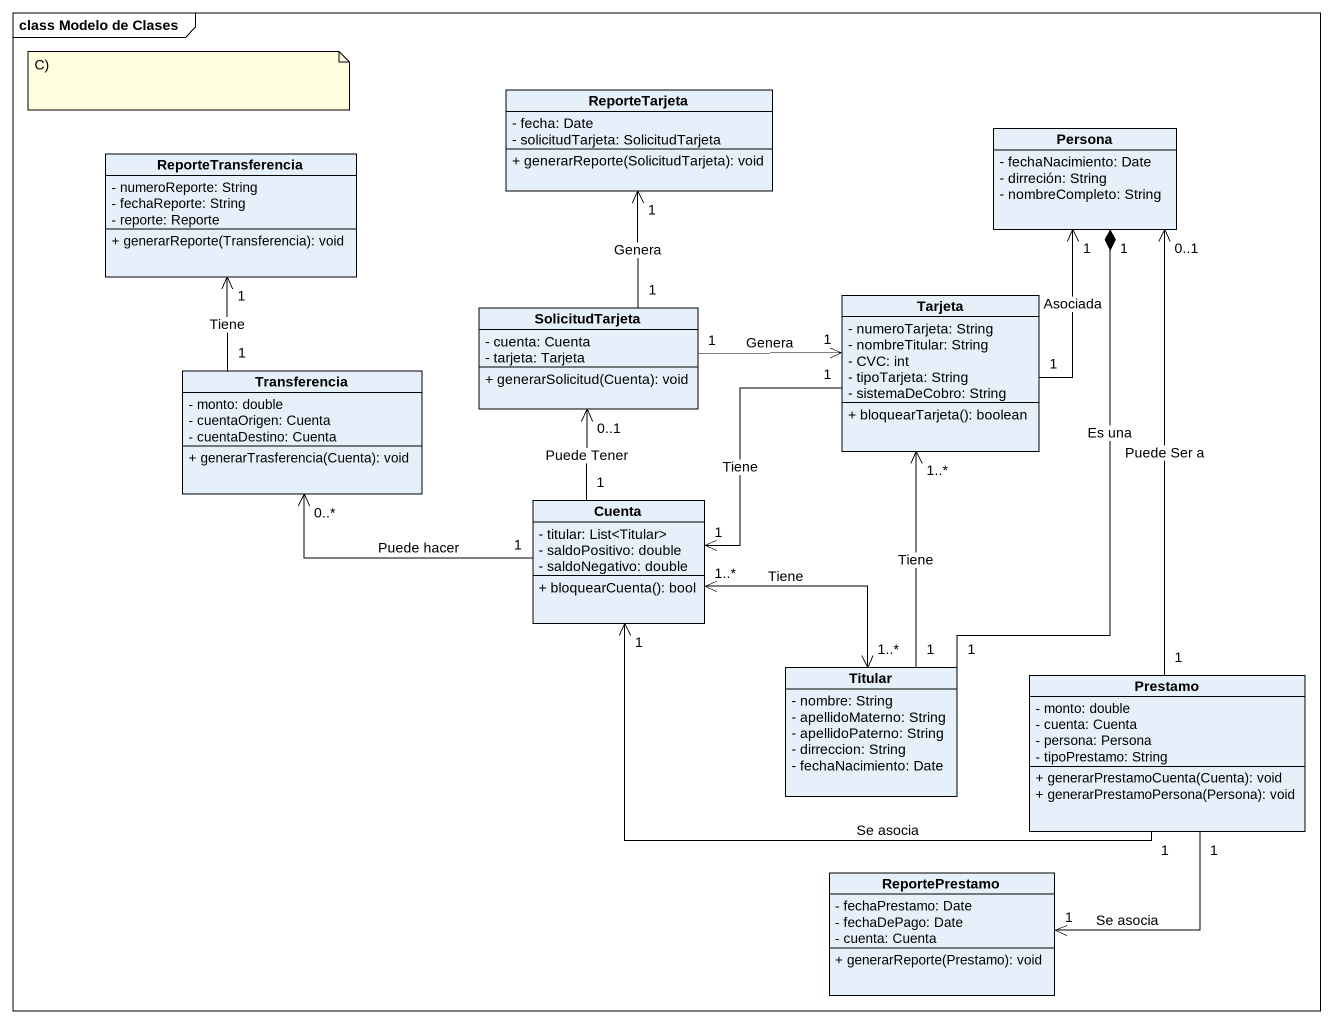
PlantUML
@startuml
mainframe class Modelo de Clases
hide circle
hide empty members
skinparam classAttributeIconSize 0
class ReporteTarjeta {
  - fecha: Date
  - solicitudTarjeta: SolicitudTarjeta
  + generarReporte(SolicitudTarjeta): void
}
class ReporteTransferencia {
  - numeroReporte: String
  - fechaReporte: String
  - reporte: Reporte
  + generarReporte(Transferencia): void
}
class Persona {
  - fechaNacimiento: Date
  - dirreción: String
  - nombreCompleto: String
}
class SolicitudTarjeta {
  - cuenta: Cuenta
  - tarjeta: Tarjeta
  + generarSolicitud(Cuenta): void
}
class Tarjeta {
  - numeroTarjeta: String
  - nombreTitular: String
  - CVC: int
  - tipoTarjeta: String
  - sistemaDeCobro: String
  + bloquearTarjeta(): boolean
}
class Transferencia {
  - monto: double
  - cuentaOrigen: Cuenta
  - cuentaDestino: Cuenta
  + generarTrasferencia(Cuenta): void
}
class Cuenta {
  - titular: List<Titular>
  - saldoPositivo: double
  - saldoNegativo: double
  + bloquearCuenta(): bool
}
class Titular {
  - nombre: String
  - apellidoMaterno: String
  - apellidoPaterno: String
  - dirreccion: String
  - fechaNacimiento: Date
}
class Prestamo {
  - monto: double
  - cuenta: Cuenta
  - persona: Persona
  - tipoPrestamo: String
  + generarPrestamoCuenta(Cuenta): void
  + generarPrestamoPersona(Persona): void
}
class ReportePrestamo {
  - fechaPrestamo: Date
  - fechaDePago: Date
  - cuenta: Cuenta
  + generarReporte(Prestamo): void
}
SolicitudTarjeta "1" -up-> "1" ReporteTarjeta : Genera
Tarjeta "1" -up-> "1" Persona : Asociada
Tarjeta "1" <-left- "1" SolicitudTarjeta : Genera
Transferencia "1" -up-> "1" ReporteTransferencia : Tiene
Cuenta "1" -up-> "0..1" SolicitudTarjeta : Puede Tener
Cuenta "1" <-right- "1" Tarjeta : Tiene
Cuenta "1" -left-> "0..*" Transferencia : Puede hacer
Titular "1" -up-* "1" Persona : Es una
Titular "1" -up-> "1..*" Tarjeta : Tiene
Titular "1..*" <-up-> "1..*" Cuenta : Tiene
Prestamo "1" -up-> "0..1" Persona : Puede Ser a
Prestamo "1" -left-> "1" Cuenta : Se asocia
Prestamo "1" --> "1" ReportePrestamo : Se asocia
note as N1
  C)
end note
@enduml
